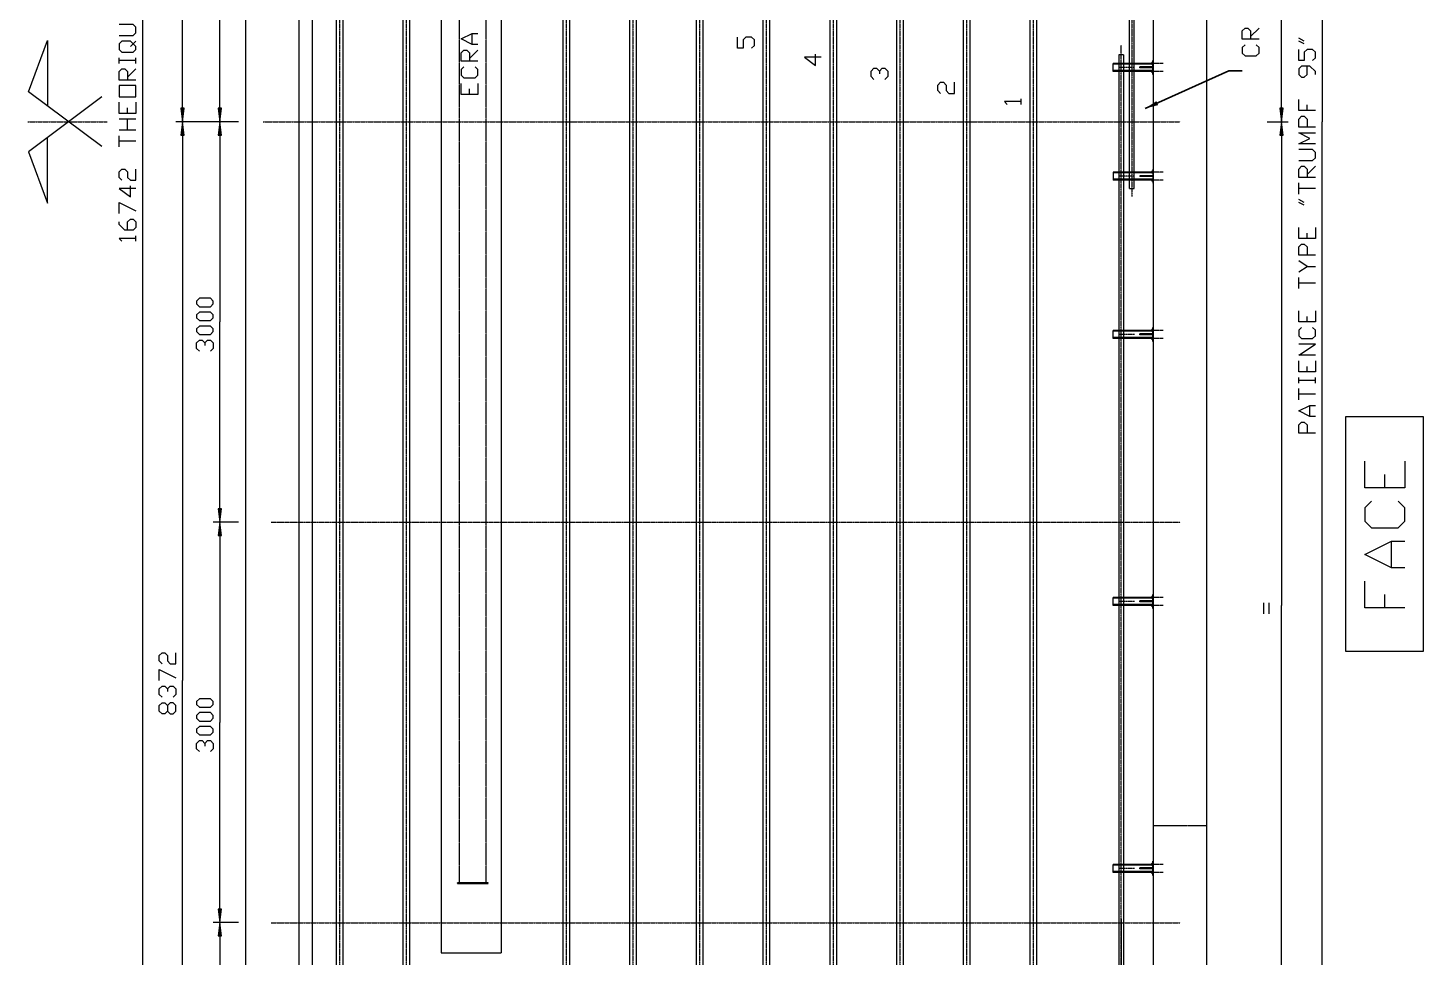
# Model space of a CAD drawing. Header units: millimetres. Extents: x 53635 to 142317, y 101101 to 147193.
# Drawn here: x 53635 to 64091, y 107464 to 114424 of the extents above; entities that cross this region are included whole.
import ezdxf

# ---------------------------------------------------------------- set-up
doc = ezdxf.new("R2010")
doc.units = ezdxf.units.MM
doc.header["$LTSCALE"] = 0.5
doc.header["$MEASUREMENT"] = 0
doc.linetypes.add('AXES2', pattern=[28.575, 19.05, -3.175, 3.175, -3.175])
doc.linetypes.add('CACHE2', pattern=[0.1875, 0.125, -0.0625])
doc.layers.get('0').update_dxf_attribs({"lineweight": 0})
for name, color, linetype, lineweight in [('AXE', 1, 'AXES2', 0), ('beton', 6, 'Continuous', 0), ('betonfin', 1, 'Continuous', 0), ('CACHE', 1, 'CACHE2', 0), ('COT', 3, 'Continuous', 0), ('FORT', 7, 'Continuous', 0)]:
    doc.layers.add(name, color=color, linetype=linetype, lineweight=lineweight)
doc.styles.add('_TCW_TXTSTY_1', font='TIMES.TTF')
doc.styles.get("Standard").update_dxf_attribs({"font": 'TXT.SHX'})
doc.linetypes.add('ISOLATION', pattern='A,0.00254,-2.54,[134,ltypeshp.shx,S=2.54,R=0,X=-2.54,Y=0],-5.08,[134,ltypeshp.shx,S=2.54,R=180,X=2.54,Y=0],-2.54', length=10.16254)
doc.dimstyles.get("Standard").update_dxf_attribs({"dimscale": 10, "dimtxt": 1.5, "dimasz": 2, "dimexe": 1, "dimexo": 1, "dimgap": 1, "dimtad": 1, "dimrnd": 0.5, "dimdsep": 46, "dimtxsty": '_TCW_TXTSTY_1', "dimcen": 0.09, "dimclrd": 3, "dimclre": 3, "dimclrt": 3, "dimadec": 0, "dimazin": 0, "dimtfac": 1, "dimtdec": 3, "dimtmove": 0, "dimatfit": 0, "dimfxl": 1, "dimfrac": 2, "dimtolj": 1, "dimtzin": 0, "dimarcsym": 0})

# ---------------------------------------------------------------- blocks, each defined once
blk = doc.blocks.new('*D63')
at = {"layer": 'COT', "linetype": 'Continuous'}
for points in [[(54794, 122093), (54781, 121993), (54807, 121993)], [(54794, 113722), (54807, 113822), (54781, 113822)]]:
    blk.add_hatch(color=3, dxfattribs=at).paths.add_polyline_path(points)
at = {"linetype": 'ByBlock', "flags": 128}
for points in [[(54640, 118032), (54619, 118053), (54619, 118095), (54640, 118116), (54661, 118116), (54681, 118095), (54681, 118053), (54702, 118032), (54744, 118032), (54744, 118116)], [(54619, 117907), (54619, 117991), (54744, 117928)], [(54640, 117782), (54619, 117803), (54619, 117845), (54640, 117866), (54661, 117866), (54681, 117845), (54681, 117824)], [(54744, 117678), (54744, 117720), (54723, 117741), (54702, 117741), (54681, 117720), (54681, 117678), (54661, 117657), (54640, 117657), (54619, 117678), (54619, 117720), (54640, 117741), (54661, 117741), (54681, 117720)]]:
    blk.add_lwpolyline(points, dxfattribs=at)
at = {"linetype": 'ByBlock'}
for points in [[(54681, 117845), (54702, 117866), (54723, 117866), (54744, 117845), (54744, 117803), (54723, 117782)], [(54681, 117678), (54702, 117657), (54723, 117657), (54744, 117678)]]:
    blk.add_lwpolyline(points, dxfattribs=at)
at = {"layer": 'COT', "color": 3, "linetype": 'Continuous'}
for p, q in [((54822, 122093), (54744, 122093)), ((55163, 113722), (54744, 113722))]:
    blk.add_line(p, q, dxfattribs=at)
at = {"layer": 'COT', "color": 3, "linetype": 'Continuous', "flags": 128}
for points in [[(54794, 122093), (54781, 121993), (54807, 121993)], [(54794, 113722), (54807, 113822), (54781, 113822)]]:
    blk.add_lwpolyline(points, close=True, dxfattribs=at)
for points in [[(54794, 121993), (54794, 121993), (54794, 121993), (54794, 117907)], [(54794, 113822), (54794, 113822), (54794, 113822), (54794, 117907)]]:
    blk.add_lwpolyline(points, dxfattribs=at)
blk = doc.blocks.new('*D64')
at = {"layer": 'COT', "linetype": 'Continuous'}
for points in [[(54494, 122093), (54481, 121993), (54507, 121993)], [(54494, 105350), (54507, 105450), (54481, 105450)]]:
    blk.add_hatch(color=3, dxfattribs=at).paths.add_polyline_path(points)
at = {"linetype": 'ByBlock', "flags": 128}
for points in [[(54444, 114576), (54444, 114492), (54319, 114492), (54319, 114576)], [(54319, 114367), (54423, 114367), (54444, 114388), (54444, 114430), (54423, 114451), (54319, 114451)], [(54444, 114263), (54444, 114284), (54403, 114326), (54340, 114326), (54319, 114305), (54319, 114263), (54340, 114242), (54423, 114242), (54444, 114263)], [(54444, 114159), (54444, 114201)], [(54444, 114034), (54319, 114034), (54319, 114097), (54340, 114117), (54361, 114117), (54382, 114097), (54382, 114034)], [(54444, 113909), (54444, 113992), (54319, 113992), (54319, 113909), (54444, 113909)], [(54444, 113867), (54444, 113784), (54319, 113784), (54319, 113867)], [(54444, 113659), (54319, 113659)], [(54444, 113576), (54319, 113576)], [(54340, 113284), (54319, 113305), (54319, 113347), (54340, 113367), (54361, 113367), (54382, 113347), (54382, 113305), (54403, 113284), (54444, 113284), (54444, 113367)], [(54444, 113222), (54319, 113222), (54403, 113159), (54403, 113242)], [(54319, 113034), (54319, 113117), (54444, 113055)], [(54382, 112909), (54382, 112972), (54403, 112992), (54423, 112992), (54444, 112972), (54444, 112930), (54423, 112909), (54361, 112909), (54319, 112951), (54319, 112972)], [(54444, 112826), (54444, 112867)]]:
    blk.add_lwpolyline(points, dxfattribs=at)
at = {"linetype": 'ByBlock'}
for points in [[(54382, 114492), (54382, 114534)], [(54403, 114284), (54444, 114326)], [(54319, 114159), (54319, 114201)], [(54444, 114180), (54319, 114180)], [(54382, 114055), (54444, 114117)], [(54382, 113784), (54382, 113826)], [(54444, 113742), (54319, 113742)], [(54382, 113659), (54382, 113742)], [(54319, 113534), (54319, 113617)], [(54444, 112847), (54319, 112847), (54340, 112826)]]:
    blk.add_lwpolyline(points, dxfattribs=at)
at = {"layer": 'COT', "color": 3, "linetype": 'Continuous'}
for p, q in [((54839, 122093), (54444, 122093)), ((54886, 105350), (54444, 105350))]:
    blk.add_line(p, q, dxfattribs=at)
at = {"layer": 'COT', "color": 3, "linetype": 'Continuous', "flags": 128}
for points in [[(54494, 122093), (54481, 121993), (54507, 121993)], [(54494, 105350), (54507, 105450), (54481, 105450)]]:
    blk.add_lwpolyline(points, close=True, dxfattribs=at)
for points in [[(54494, 121993), (54494, 121993), (54494, 121993), (54494, 105450)], [(54494, 105450), (54494, 105450), (54494, 105450), (54494, 105450)]]:
    blk.add_lwpolyline(points, dxfattribs=at)
blk = doc.blocks.new('*D65')
at = {"layer": 'COT', "linetype": 'Continuous'}
for points in [[(55074, 110722), (55061, 110622), (55087, 110622)], [(55074, 107722), (55087, 107822), (55061, 107822)]]:
    blk.add_hatch(color=3, dxfattribs=at).paths.add_polyline_path(points)
at = {"linetype": 'ByBlock', "flags": 128}
for points in [[(55024, 109357), (55024, 109378), (55003, 109399), (54920, 109399), (54899, 109378), (54899, 109357), (54920, 109336), (55003, 109336), (55024, 109357)], [(55024, 109253), (55024, 109274), (55003, 109295), (54920, 109295), (54899, 109274), (54899, 109253), (54920, 109232), (55003, 109232), (55024, 109253)], [(55024, 109149), (55024, 109170), (55003, 109190), (54920, 109190), (54899, 109170), (54899, 109149), (54920, 109128), (55003, 109128), (55024, 109149)], [(54920, 109003), (54899, 109024), (54899, 109065), (54920, 109086), (54941, 109086), (54961, 109065), (54961, 109045)]]:
    blk.add_lwpolyline(points, dxfattribs=at)
at = {"linetype": 'ByBlock'}
blk.add_lwpolyline([(54961, 109065), (54982, 109086), (55003, 109086), (55024, 109065), (55024, 109024), (55003, 109003)], dxfattribs=at)
at = {"layer": 'COT', "color": 3, "linetype": 'Continuous'}
for p, q in [((55213, 110722), (55024, 110722)), ((55213, 107722), (55024, 107722))]:
    blk.add_line(p, q, dxfattribs=at)
at = {"layer": 'COT', "color": 3, "linetype": 'Continuous', "flags": 128}
for points in [[(55074, 110722), (55061, 110622), (55087, 110622)], [(55074, 107722), (55087, 107822), (55061, 107822)]]:
    blk.add_lwpolyline(points, close=True, dxfattribs=at)
for points in [[(55074, 110622), (55074, 110622), (55074, 110622), (55074, 109222)], [(55074, 107822), (55074, 107822), (55074, 107822), (55074, 109222)]]:
    blk.add_lwpolyline(points, dxfattribs=at)
blk = doc.blocks.new('*D66')
at = {"layer": 'COT', "linetype": 'Continuous'}
for points in [[(54794, 113722), (54781, 113622), (54807, 113622)], [(54794, 105350), (54807, 105450), (54781, 105450)]]:
    blk.add_hatch(color=3, dxfattribs=at).paths.add_polyline_path(points)
at = {"linetype": 'ByBlock', "flags": 128}
for points in [[(54640, 109661), (54619, 109682), (54619, 109723), (54640, 109744), (54661, 109744), (54681, 109723), (54681, 109682), (54702, 109661), (54744, 109661), (54744, 109744)], [(54619, 109536), (54619, 109619), (54744, 109557)], [(54640, 109411), (54619, 109432), (54619, 109473), (54640, 109494), (54661, 109494), (54681, 109473), (54681, 109453)], [(54744, 109307), (54744, 109348), (54723, 109369), (54702, 109369), (54681, 109348), (54681, 109307), (54661, 109286), (54640, 109286), (54619, 109307), (54619, 109348), (54640, 109369), (54661, 109369), (54681, 109348)]]:
    blk.add_lwpolyline(points, dxfattribs=at)
at = {"linetype": 'ByBlock'}
for points in [[(54681, 109473), (54702, 109494), (54723, 109494), (54744, 109473), (54744, 109432), (54723, 109411)], [(54681, 109307), (54702, 109286), (54723, 109286), (54744, 109307)]]:
    blk.add_lwpolyline(points, dxfattribs=at)
at = {"layer": 'COT', "color": 3, "linetype": 'Continuous'}
for p, q in [((55213, 113722), (54744, 113722)), ((54836, 105350), (54744, 105350))]:
    blk.add_line(p, q, dxfattribs=at)
at = {"layer": 'COT', "color": 3, "linetype": 'Continuous', "flags": 128}
for points in [[(54794, 113722), (54781, 113622), (54807, 113622)], [(54794, 105350), (54807, 105450), (54781, 105450)]]:
    blk.add_lwpolyline(points, close=True, dxfattribs=at)
for points in [[(54794, 113622), (54794, 113622), (54794, 113622), (54794, 109536)], [(54794, 105450), (54794, 105450), (54794, 105450), (54794, 109536)]]:
    blk.add_lwpolyline(points, dxfattribs=at)
blk = doc.blocks.new('*D67')
at = {"layer": 'COT', "linetype": 'Continuous'}
for points in [[(55074, 116722), (55061, 116622), (55087, 116622)], [(55074, 113722), (55087, 113822), (55061, 113822)]]:
    blk.add_hatch(color=3, dxfattribs=at).paths.add_polyline_path(points)
at = {"linetype": 'ByBlock', "flags": 128}
for points in [[(55024, 115357), (55024, 115378), (55003, 115399), (54920, 115399), (54899, 115378), (54899, 115357), (54920, 115336), (55003, 115336), (55024, 115357)], [(55024, 115253), (55024, 115274), (55003, 115295), (54920, 115295), (54899, 115274), (54899, 115253), (54920, 115232), (55003, 115232), (55024, 115253)], [(55024, 115149), (55024, 115170), (55003, 115190), (54920, 115190), (54899, 115170), (54899, 115149), (54920, 115128), (55003, 115128), (55024, 115149)], [(54920, 115003), (54899, 115024), (54899, 115065), (54920, 115086), (54941, 115086), (54961, 115065), (54961, 115045)]]:
    blk.add_lwpolyline(points, dxfattribs=at)
at = {"linetype": 'ByBlock'}
blk.add_lwpolyline([(54961, 115065), (54982, 115086), (55003, 115086), (55024, 115065), (55024, 115024), (55003, 115003)], dxfattribs=at)
at = {"layer": 'COT', "color": 3, "linetype": 'Continuous'}
for p, q in [((55213, 116722), (55024, 116722)), ((55213, 113722), (55024, 113722))]:
    blk.add_line(p, q, dxfattribs=at)
at = {"layer": 'COT', "color": 3, "linetype": 'Continuous', "flags": 128}
for points in [[(55074, 116722), (55061, 116622), (55087, 116622)], [(55074, 113722), (55087, 113822), (55061, 113822)]]:
    blk.add_lwpolyline(points, close=True, dxfattribs=at)
for points in [[(55074, 116622), (55074, 116622), (55074, 116622), (55074, 115222)], [(55074, 113822), (55074, 113822), (55074, 113822), (55074, 115222)]]:
    blk.add_lwpolyline(points, dxfattribs=at)
blk = doc.blocks.new('*D68')
at = {"layer": 'COT', "linetype": 'Continuous'}
for points in [[(55074, 113722), (55061, 113622), (55087, 113622)], [(55074, 110722), (55087, 110822), (55061, 110822)]]:
    blk.add_hatch(color=3, dxfattribs=at).paths.add_polyline_path(points)
at = {"linetype": 'ByBlock', "flags": 128}
for points in [[(55024, 112357), (55024, 112378), (55003, 112399), (54920, 112399), (54899, 112378), (54899, 112357), (54920, 112336), (55003, 112336), (55024, 112357)], [(55024, 112253), (55024, 112274), (55003, 112295), (54920, 112295), (54899, 112274), (54899, 112253), (54920, 112232), (55003, 112232), (55024, 112253)], [(55024, 112149), (55024, 112170), (55003, 112190), (54920, 112190), (54899, 112170), (54899, 112149), (54920, 112128), (55003, 112128), (55024, 112149)], [(54920, 112003), (54899, 112024), (54899, 112065), (54920, 112086), (54941, 112086), (54961, 112065), (54961, 112045)]]:
    blk.add_lwpolyline(points, dxfattribs=at)
at = {"linetype": 'ByBlock'}
blk.add_lwpolyline([(54961, 112065), (54982, 112086), (55003, 112086), (55024, 112065), (55024, 112024), (55003, 112003)], dxfattribs=at)
at = {"layer": 'COT', "color": 3, "linetype": 'Continuous'}
for p, q in [((55213, 113722), (55024, 113722)), ((55213, 110722), (55024, 110722))]:
    blk.add_line(p, q, dxfattribs=at)
at = {"layer": 'COT', "color": 3, "linetype": 'Continuous', "flags": 128}
for points in [[(55074, 113722), (55061, 113622), (55087, 113622)], [(55074, 110722), (55087, 110822), (55061, 110822)]]:
    blk.add_lwpolyline(points, close=True, dxfattribs=at)
for points in [[(55074, 113622), (55074, 113622), (55074, 113622), (55074, 112222)], [(55074, 110822), (55074, 110822), (55074, 110822), (55074, 112222)]]:
    blk.add_lwpolyline(points, dxfattribs=at)
blk = doc.blocks.new('*D70')
at = {"layer": 'COT', "linetype": 'Continuous'}
for points in [[(55074, 107722), (55061, 107622), (55087, 107622)], [(55074, 106350), (55087, 106450), (55061, 106450)]]:
    blk.add_hatch(color=3, dxfattribs=at).paths.add_polyline_path(points)
at = {"linetype": 'ByBlock', "flags": 128}
for points in [[(55024, 106113), (54899, 106113), (54899, 106175), (54920, 106196), (54941, 106196), (54961, 106175), (54961, 106113)], [(55024, 106071), (55024, 105988), (54899, 105988), (54899, 106071)], [(55024, 105863), (54899, 105863), (54982, 105904), (54899, 105946), (55024, 105946)], [(55024, 105738), (54899, 105738), (54899, 105800), (54920, 105821), (54941, 105821), (54961, 105800), (54961, 105738)], [(55024, 105654), (55024, 105696)], [(55024, 105529), (54899, 105529), (54899, 105613)], [(55024, 105404), (54899, 105404), (55024, 105488), (54899, 105488)], [(55024, 105279), (55024, 105363), (54899, 105363), (54899, 105279), (55024, 105279)], [(54920, 105238), (54899, 105217), (54899, 105175), (54920, 105154), (55003, 105154), (55024, 105175), (55024, 105217), (55003, 105238)], [(55024, 104904), (54982, 104904), (54899, 104946), (54982, 104988), (55024, 104988)], [(55024, 104696), (55024, 104717), (55003, 104738), (54920, 104738), (54899, 104717), (54899, 104696), (54920, 104675), (55003, 104675), (55024, 104696)], [(54899, 104550), (54899, 104633), (55024, 104571)], [(54920, 104425), (54899, 104446), (54899, 104488), (54920, 104508), (54941, 104508), (54961, 104488), (54961, 104467)], [(55024, 104342), (55024, 104383)]]:
    blk.add_lwpolyline(points, dxfattribs=at)
at = {"linetype": 'ByBlock'}
for points in [[(54961, 106133), (55024, 106196)], [(54961, 105988), (54961, 106029)], [(54961, 105758), (55024, 105821)], [(54899, 105654), (54899, 105696)], [(55024, 105675), (54899, 105675)], [(54961, 105529), (54961, 105571)], [(54982, 104904), (54982, 104988)], [(54961, 104488), (54982, 104508), (55003, 104508), (55024, 104488), (55024, 104446), (55003, 104425)], [(55024, 104363), (54899, 104363), (54920, 104342)]]:
    blk.add_lwpolyline(points, dxfattribs=at)
at = {"layer": 'COT', "color": 3, "linetype": 'Continuous'}
for p, q in [((55163, 107722), (55024, 107722)), ((55163, 106350), (55024, 106350))]:
    blk.add_line(p, q, dxfattribs=at)
at = {"layer": 'COT', "color": 3, "linetype": 'Continuous', "flags": 128}
for points in [[(55074, 107722), (55061, 107622), (55087, 107622)], [(55074, 106350), (55087, 106450), (55061, 106450)]]:
    blk.add_lwpolyline(points, close=True, dxfattribs=at)
for points in [[(55074, 107622), (55074, 106450), (55074, 106450), (55074, 106400)], [(55074, 104342), (55074, 106238), (55074, 106350), (55074, 106400)]]:
    blk.add_lwpolyline(points, dxfattribs=at)
blk = doc.blocks.new('*D71')
at = {"layer": 'COT', "linetype": 'Continuous', "ltscale": 2}
for points in [[(63334, 120972), (63321, 120872), (63347, 120872)], [(63334, 106472), (63347, 106572), (63321, 106572)]]:
    blk.add_hatch(color=3, dxfattribs=at).paths.add_polyline_path(points)
at = {"linetype": 'ByBlock', "flags": 128}
for points in [[(63243, 115930), (63243, 115992), (63222, 116013), (63201, 115992), (63201, 115951), (63222, 115930), (63263, 115930), (63284, 115951), (63284, 115992)], [(63159, 115722), (63263, 115722), (63284, 115742), (63263, 115763)], [(63201, 115805), (63284, 115805)], [(63284, 115617), (63284, 115576), (63263, 115555), (63222, 115555), (63201, 115576), (63201, 115617), (63222, 115638), (63243, 115617), (63243, 115555)], [(63284, 115430), (63159, 115430), (63243, 115472), (63159, 115513), (63284, 115513)], [(63263, 115180), (63284, 115201), (63284, 115242), (63263, 115263), (63222, 115263), (63201, 115242), (63201, 115180), (63159, 115180), (63159, 115263)], [(63284, 115138), (63263, 115138)], [(63284, 115076), (63159, 115076), (63243, 115013), (63243, 115097)], [(63284, 114930), (63284, 114972)], [(63305, 114638), (63326, 114659), (63326, 114701), (63305, 114722), (63222, 114722), (63201, 114701), (63201, 114659), (63222, 114638), (63263, 114638), (63284, 114659), (63284, 114722)], [(63263, 114763), (63243, 114763)], [(63159, 114513), (63284, 114513), (63284, 114597)], [(63201, 114305), (63159, 114326)], [(63263, 114180), (63284, 114201), (63284, 114242), (63263, 114263), (63222, 114263), (63201, 114242), (63201, 114180), (63159, 114180), (63159, 114263)], [(63284, 114076), (63284, 114097), (63243, 114138), (63180, 114138), (63159, 114117), (63159, 114076), (63180, 114055), (63201, 114055), (63222, 114076), (63222, 114138)], [(63284, 113805), (63159, 113805), (63159, 113888)], [(63284, 113680), (63159, 113680), (63159, 113742), (63180, 113763), (63201, 113763), (63222, 113742), (63222, 113680)], [(63284, 113555), (63159, 113555), (63243, 113597), (63159, 113638), (63284, 113638)], [(63159, 113430), (63263, 113430), (63284, 113451), (63284, 113492), (63263, 113513), (63159, 113513)], [(63284, 113305), (63159, 113305), (63159, 113367), (63180, 113388), (63201, 113388), (63222, 113367), (63222, 113305)], [(63284, 113222), (63159, 113222)], [(63201, 113097), (63159, 113117)], [(63284, 112930), (63284, 112847), (63159, 112847), (63159, 112930)], [(63284, 112722), (63159, 112722), (63159, 112784), (63180, 112805), (63201, 112805), (63222, 112784), (63222, 112722)], [(63159, 112597), (63222, 112638), (63284, 112638)], [(63284, 112513), (63159, 112513)], [(63284, 112305), (63284, 112222), (63159, 112222), (63159, 112305)], [(63180, 112180), (63159, 112159), (63159, 112117), (63180, 112097), (63263, 112097), (63284, 112117), (63284, 112159), (63263, 112180)], [(63284, 111972), (63159, 111972), (63284, 112055), (63159, 112055)], [(63284, 111930), (63284, 111847), (63159, 111847), (63159, 111930)], [(63284, 111763), (63284, 111805)], [(63284, 111680), (63159, 111680)], [(63284, 111513), (63243, 111513), (63159, 111555), (63243, 111597), (63284, 111597)], [(63284, 111388), (63159, 111388), (63159, 111451), (63180, 111472), (63201, 111472), (63222, 111451), (63222, 111388)]]:
    blk.add_lwpolyline(points, dxfattribs=at)
at = {"linetype": 'ByBlock'}
for points in [[(63243, 115805), (63201, 115847), (63201, 115867), (63222, 115888)], [(63201, 115680), (63201, 115763)], [(63180, 115576), (63159, 115617)], [(63284, 114951), (63159, 114951), (63180, 114930)], [(63222, 114763), (63201, 114763)], [(63201, 114326), (63159, 114347)], [(63222, 113805), (63222, 113847)], [(63222, 113326), (63284, 113388)], [(63159, 113180), (63159, 113263)], [(63201, 113117), (63159, 113138)], [(63222, 112847), (63222, 112888)], [(63222, 112638), (63159, 112680)], [(63159, 112472), (63159, 112555)], [(63222, 112222), (63222, 112263)], [(63222, 111847), (63222, 111888)], [(63159, 111763), (63159, 111805)], [(63284, 111784), (63159, 111784)], [(63159, 111638), (63159, 111722)], [(63243, 111513), (63243, 111597)]]:
    blk.add_lwpolyline(points, dxfattribs=at)
at = {"layer": 'COT', "color": 3, "linetype": 'Continuous', "ltscale": 2}
for p, q in [((61985, 120972), (63384, 120972)), ((61904, 106472), (63384, 106472))]:
    blk.add_line(p, q, dxfattribs=at)
at = {"layer": 'COT', "color": 3, "linetype": 'Continuous', "ltscale": 2, "flags": 128}
for points in [[(63334, 120972), (63321, 120872), (63347, 120872)], [(63334, 106472), (63347, 106572), (63321, 106572)]]:
    blk.add_lwpolyline(points, close=True, dxfattribs=at)
for points in [[(63334, 120872), (63334, 120872), (63334, 120872), (63334, 113722)], [(63334, 106572), (63334, 106572), (63334, 106572), (63334, 113722)]]:
    blk.add_lwpolyline(points, dxfattribs=at)
blk = doc.blocks.new('*D72')
at = {"layer": 'COT', "linetype": 'Continuous', "ltscale": 2}
for points in [[(63031, 113722), (63018, 113622), (63044, 113622)], [(63031, 106472), (63044, 106572), (63018, 106572)]]:
    blk.add_hatch(color=3, dxfattribs=at).paths.add_polyline_path(points)
at = {"linetype": 'ByBlock', "flags": 128}
blk.add_lwpolyline([(62897, 110034), (62897, 110117)], dxfattribs=at)
at = {"linetype": 'ByBlock'}
blk.add_lwpolyline([(62939, 110034), (62939, 110117)], dxfattribs=at)
at = {"layer": 'COT', "color": 3, "linetype": 'Continuous', "ltscale": 2}
for p, q in [((62924, 113722), (63081, 113722)), ((62949, 106472), (63081, 106472))]:
    blk.add_line(p, q, dxfattribs=at)
at = {"layer": 'COT', "color": 3, "linetype": 'Continuous', "ltscale": 2, "flags": 128}
for points in [[(63031, 113722), (63018, 113622), (63044, 113622)], [(63031, 106472), (63044, 106572), (63018, 106572)]]:
    blk.add_lwpolyline(points, close=True, dxfattribs=at)
for points in [[(63031, 113622), (63031, 113622), (63031, 113622), (63031, 110097)], [(63031, 106572), (63031, 106572), (63031, 106572), (63031, 110097)]]:
    blk.add_lwpolyline(points, dxfattribs=at)
blk = doc.blocks.new('*D73')
at = {"layer": 'COT', "linetype": 'Continuous', "ltscale": 2}
for points in [[(63031, 120972), (63018, 120872), (63044, 120872)], [(63031, 113722), (63044, 113822), (63018, 113822)]]:
    blk.add_hatch(color=3, dxfattribs=at).paths.add_polyline_path(points)
at = {"linetype": 'ByBlock', "flags": 128}
blk.add_lwpolyline([(62897, 117284), (62897, 117367)], dxfattribs=at)
at = {"linetype": 'ByBlock'}
blk.add_lwpolyline([(62939, 117284), (62939, 117367)], dxfattribs=at)
at = {"layer": 'COT', "color": 3, "linetype": 'Continuous', "ltscale": 2}
for p, q in [((62949, 120972), (63081, 120972)), ((62924, 113722), (63081, 113722))]:
    blk.add_line(p, q, dxfattribs=at)
at = {"layer": 'COT', "color": 3, "linetype": 'Continuous', "ltscale": 2, "flags": 128}
for points in [[(63031, 120972), (63018, 120872), (63044, 120872)], [(63031, 113722), (63044, 113822), (63018, 113822)]]:
    blk.add_lwpolyline(points, close=True, dxfattribs=at)
for points in [[(63031, 120872), (63031, 120872), (63031, 120872), (63031, 117347)], [(63031, 113822), (63031, 113822), (63031, 113822), (63031, 117347)]]:
    blk.add_lwpolyline(points, dxfattribs=at)

msp = doc.modelspace()

# ---------------------------------------------------------------- linework, layer by layer
at = {"color": 1, "linetype": 'ISOLATION', "ltscale": 0.4}
msp.add_line((61828.07, 107751.66), (61828.07, 106471.58), dxfattribs=at)
at = {"linetype": 'ByBlock', "flags": 128}
for points in [[(62861.64, 114340.24), (62736.64, 114340.24), (62736.64, 114402.74), (62757.47, 114423.58), (62778.31, 114423.58), (62799.14, 114402.74), (62799.14, 114340.24)], [(57006.62, 114300.24), (56964.95, 114300.24), (56881.62, 114341.9), (56964.95, 114383.57), (57006.62, 114383.57)], [(59058.44, 114272.54), (59079.27, 114293.38), (59079.27, 114335.04), (59058.44, 114355.88), (59016.77, 114355.88), (58995.94, 114335.04), (58995.94, 114272.54), (58954.27, 114272.54), (58954.27, 114355.88)], [(62757.47, 114298.58), (62736.64, 114277.74), (62736.64, 114236.08), (62757.47, 114215.24), (62840.81, 114215.24), (62861.64, 114236.08), (62861.64, 114277.74), (62840.81, 114298.58)], [(57006.62, 114175.24), (56881.62, 114175.24), (56881.62, 114237.74), (56902.45, 114258.57), (56923.29, 114258.57), (56944.12, 114237.74), (56944.12, 114175.24)], [(59579.27, 114206.51), (59454.27, 114206.51), (59537.6, 114144.01), (59537.6, 114227.34)], [(56902.45, 114133.57), (56881.62, 114112.74), (56881.62, 114071.07), (56902.45, 114050.24), (56985.79, 114050.24), (57006.62, 114071.07), (57006.62, 114112.74), (56985.79, 114133.57)], [(59975.1, 114038.84), (59954.27, 114059.67), (59954.27, 114101.34), (59975.1, 114122.17), (59995.94, 114122.17), (60016.77, 114101.34), (60016.77, 114080.51)], [(57006.62, 114008.57), (57006.62, 113925.24), (56881.62, 113925.24), (56881.62, 114008.57)], [(60475.1, 113933.67), (60454.27, 113954.51), (60454.27, 113996.17), (60475.1, 114017.01), (60495.94, 114017.01), (60516.77, 113996.17), (60516.77, 113954.51), (60537.6, 113933.67), (60579.27, 113933.67), (60579.27, 114017.01)], [(61079.27, 113851.88), (61079.27, 113893.54)], [(63953.8, 111179.09), (63953.8, 110979.09), (63653.8, 110979.09), (63653.8, 111179.09)], [(63703.8, 110879.09), (63653.8, 110829.09), (63653.8, 110729.09), (63703.8, 110679.09), (63903.8, 110679.09), (63953.8, 110729.09), (63953.8, 110829.09), (63903.8, 110879.09)], [(63953.8, 110379.09), (63853.8, 110379.09), (63653.8, 110479.09), (63853.8, 110579.09), (63953.8, 110579.09)], [(63953.8, 110079.09), (63653.8, 110079.09), (63653.8, 110279.09)]]:
    msp.add_lwpolyline(points, dxfattribs=at)
at = {"linetype": 'ByBlock'}
for points in [[(62799.14, 114361.08), (62861.64, 114423.58)], [(56964.95, 114300.24), (56964.95, 114383.57)], [(56944.12, 114196.07), (57006.62, 114258.57)], [(60016.77, 114101.34), (60037.6, 114122.17), (60058.44, 114122.17), (60079.27, 114101.34), (60079.27, 114059.67), (60058.44, 114038.84)], [(56944.12, 113925.24), (56944.12, 113966.9)], [(61079.27, 113872.71), (60954.27, 113872.71), (60975.1, 113851.88)], [(63803.8, 110979.09), (63803.8, 111079.09)], [(63853.8, 110379.09), (63853.8, 110579.09)], [(63803.8, 110079.09), (63803.8, 110179.09)]]:
    msp.add_lwpolyline(points, dxfattribs=at)
at = {"layer": 'AXE'}
for p, q in [((55969, 120901.25), (55969, 106644.35)), ((56469, 120901.25), (56469, 106644.35)), ((57669, 120901.25), (57669, 106644.35)), ((58169, 120901.25), (58169, 106644.35)), ((58669, 120901.25), (58669, 106644.35)), ((59169, 120901.25), (59169, 106644.35)), ((59669, 120901.25), (59669, 106644.35)), ((60169, 120901.25), (60169, 106644.35)), ((60669, 120901.25), (60669, 106644.35)), ((61169, 120901.25), (61169, 106644.35)), ((53634.8, 113721.59), (54228.79, 113721.59)), ((55398.76, 113721.59), (62271.41, 113721.59)), ((55457.6, 110721.59), (62271.41, 110721.59)), ((55457.6, 107721.59), (62271.41, 107721.59))]:
    msp.add_line(p, q, dxfattribs=at)
at = {"layer": 'AXE', "color": 1, "linetype": 'AXES2'}
for p, q in [((61909, 120958.63), (61909.01, 113162.1)), ((61829.06, 106734.39), (61829.04, 114294.01)), ((61927.91, 114128.68), (61812.67, 114128.68)), ((62144.4, 114158.68), (62057.57, 114158.68)), ((62144.4, 114098.68), (62057.57, 114098.68)), ((61927.91, 113314.49), (61812.67, 113314.49)), ((62144.4, 113344.49), (62057.57, 113344.49)), ((62144.4, 113284.49), (62057.57, 113284.49)), ((61927.91, 112128.68), (61812.67, 112128.68)), ((62144.4, 112158.68), (62057.57, 112158.68)), ((62144.4, 112098.68), (62057.57, 112098.68)), ((61927.91, 110128.68), (61812.67, 110128.68)), ((62144.4, 110158.68), (62057.57, 110158.68)), ((62144.4, 110098.68), (62057.57, 110098.68)), ((61927.91, 108128.68), (61812.67, 108128.68)), ((62144.4, 108158.68), (62057.57, 108158.68)), ((62144.4, 108098.68), (62057.57, 108098.68))]:
    msp.add_line(p, q, dxfattribs=at)
at = {"layer": 'beton'}
for p, q in [((55269, 105348.4), (55269, 122443.02)), ((62469, 122443.02), (62469, 105050.15)), ((55669, 105350.15), (55669, 122093.02)), ((62069, 122093.02), (62069, 105350.15))]:
    msp.add_line(p, q, dxfattribs=at)
at = {"layer": 'betonfin'}
msp.add_line((55769, 105350.15), (55769, 122093.02), dxfattribs=at)
at = {"layer": 'CACHE'}
for p, q in [((56869, 108022.09), (56869, 119421.09)), ((57069, 108022.09), (57069, 119421.09)), ((62469, 108446.02), (62069, 108446.02)), ((56854, 108016.59), (56854, 108021.59)), ((56854.5, 108022.09), (57083.5, 108022.09)), ((57084, 108016.59), (57084, 108021.59)), ((56854.5, 108016.09), (57083.5, 108016.09))]:
    msp.add_line(p, q, dxfattribs=at)
for centre, start, end in [((56854.5, 108021.59), 90, 180), ((57083.5, 108021.59), 0, 90), ((56854.5, 108016.59), 180, 270), ((57083.5, 108016.59), -90, 0)]:
    msp.add_arc(centre, 0.5, start, end, dxfattribs=at)
at = {"layer": 'COT', "color": 6, "ltscale": 2}
for p, q in [((53640.26, 113946.06), (53782.83, 114330.42)), ((53782.83, 114330.42), (53782.83, 113839.45)), ((54188.94, 113535.78), (53640.26, 113946.06)), ((54188.94, 113907.39), (53640.26, 113497.12)), ((53782.83, 113112.75), (53782.83, 113603.72)), ((53640.26, 113497.12), (53782.83, 113112.75))]:
    msp.add_line(p, q, dxfattribs=at)
at = {"layer": 'COT'}
msp.add_lwpolyline([(63513.31, 109753.34), (63513.31, 111514.16), (64091.5, 111514.16), (64091.5, 109753.34)], close=True, dxfattribs=at)
at = {"layer": 'FORT'}
for p, q in [((61891.51, 113221.59), (61891.51, 120971.58)), ((61926.51, 113221.59), (61926.51, 120971.58)), ((55944, 120721.59), (55944, 106721.59)), ((55994, 120721.59), (55994, 106721.59)), ((56444, 120721.59), (56444, 106721.59)), ((56494, 120721.59), (56494, 106721.59)), ((57644, 120721.59), (57644, 106721.59)), ((57694, 120721.59), (57694, 106721.59)), ((58144, 120721.59), (58144, 106721.59)), ((58194, 120721.59), (58194, 106721.59)), ((58644, 120721.59), (58644, 106721.59)), ((58694, 120721.59), (58694, 106721.59)), ((59144, 120721.59), (59144, 106721.59)), ((59194, 120721.59), (59194, 106721.59)), ((59644, 120721.59), (59644, 106721.59)), ((59694, 120721.59), (59694, 106721.59)), ((60144, 120721.59), (60144, 106721.59)), ((60194, 120721.59), (60194, 106721.59)), ((60644, 120721.59), (60644, 106721.59)), ((60694, 120721.59), (60694, 106721.59)), ((61144, 120721.59), (61144, 106721.59)), ((61194, 120721.59), (61194, 106721.59)), ((56732, 119946.59), (56732, 107496.59)), ((57182, 119946.59), (57182, 107496.59)), ((61811.54, 114221.59), (61810.57, 106471.58)), ((61846.54, 114221.59), (61811.54, 114221.59)), ((61846.54, 114221.59), (61845.57, 106471.58)), ((61769, 114098.68), (61769, 114158.68)), ((62065, 114158.68), (61769, 114158.68)), ((62065, 114152.68), (61769, 114152.68)), ((62065, 114104.68), (61769, 114104.68)), ((62065, 114098.68), (61769, 114098.68)), ((62065, 114131.68), (61969, 114131.68)), ((61969, 114125.68), (61969, 114131.68)), ((62065, 114125.68), (61969, 114125.68)), ((62065, 114076.18), (62065, 114181.18)), ((62069, 114181.18), (62065, 114181.18)), ((62069, 114076.18), (62065, 114076.18)), ((62069, 113366.99), (62065, 113366.99)), ((62065, 113366.99), (62065, 113261.99)), ((62065, 113344.49), (61769, 113344.49)), ((61769, 113344.49), (61769, 113284.49)), ((62065, 113338.49), (61769, 113338.49)), ((62065, 113290.49), (61769, 113290.49)), ((62065, 113284.49), (61769, 113284.49)), ((61969, 113317.49), (61969, 113311.49)), ((62065, 113317.49), (61969, 113317.49)), ((62065, 113311.49), (61969, 113311.49)), ((62069, 113261.99), (62065, 113261.99)), ((61891.51, 113221.59), (61926.51, 113221.59)), ((62065, 112158.68), (61769, 112158.68)), ((61769, 112098.68), (61769, 112158.68)), ((62065, 112152.68), (61769, 112152.68)), ((62065, 112104.68), (61769, 112104.68)), ((62065, 112098.68), (61769, 112098.68)), ((61969, 112125.68), (61969, 112131.68)), ((62065, 112131.68), (61969, 112131.68)), ((62065, 112125.68), (61969, 112125.68)), ((62069, 112181.18), (62065, 112181.18)), ((62065, 112076.18), (62065, 112181.18)), ((62069, 112076.18), (62065, 112076.18)), ((61769, 110098.68), (61769, 110158.68)), ((62065, 110158.68), (61769, 110158.68)), ((62065, 110152.68), (61769, 110152.68)), ((62065, 110131.68), (61969, 110131.68)), ((61969, 110125.68), (61969, 110131.68)), ((62065, 110125.68), (61969, 110125.68)), ((62065, 110076.18), (62065, 110181.18)), ((62069, 110181.18), (62065, 110181.18)), ((62065, 110104.68), (61769, 110104.68)), ((62065, 110098.68), (61769, 110098.68)), ((62069, 110076.18), (62065, 110076.18)), ((62065, 108158.68), (61769, 108158.68)), ((61769, 108098.68), (61769, 108158.68)), ((62065, 108152.68), (61769, 108152.68)), ((61969, 108125.68), (61969, 108131.68)), ((62065, 108131.68), (61969, 108131.68)), ((62065, 108125.68), (61969, 108125.68)), ((62069, 108181.18), (62065, 108181.18)), ((62065, 108076.18), (62065, 108181.18)), ((62065, 108104.68), (61769, 108104.68)), ((62065, 108098.68), (61769, 108098.68)), ((62069, 108076.18), (62065, 108076.18)), ((56732, 107496.59), (57182, 107496.59))]:
    msp.add_line(p, q, dxfattribs=at)
at = {"layer": 'FORT', "color": 0, "linetype": 'ByBlock'}
for p, q in [((62059.5, 114153.05), (62059.5, 114164.31)), ((62059.5, 114093.05), (62059.5, 114104.31)), ((62064.4, 114166.19), (62059.94, 114166.19)), ((62064.4, 114162.43), (62059.94, 114162.43)), ((62064.4, 114154.93), (62059.94, 114154.93)), ((62064.4, 114151.17), (62059.94, 114151.17)), ((62064.4, 114106.19), (62059.94, 114106.19)), ((62064.4, 114102.43), (62059.94, 114102.43)), ((62064.4, 114094.93), (62059.94, 114094.93)), ((62064.4, 114091.17), (62059.94, 114091.17)), ((62064.4, 114151.17), (62064.4, 114166.19)), ((62065, 114164.38), (62064.4, 114164.38)), ((62065, 114152.98), (62064.4, 114152.98)), ((62064.4, 114091.17), (62064.4, 114106.19)), ((62065, 114104.38), (62064.4, 114104.38)), ((62065, 114092.98), (62064.4, 114092.98)), ((62064.4, 113352), (62059.94, 113352)), ((62064.4, 113352), (62064.4, 113336.98)), ((62059.5, 113350.12), (62059.5, 113338.86)), ((62059.5, 113290.12), (62059.5, 113278.86)), ((62064.4, 113348.24), (62059.94, 113348.24)), ((62064.4, 113340.74), (62059.94, 113340.74)), ((62064.4, 113336.98), (62059.94, 113336.98)), ((62064.4, 113292), (62059.94, 113292)), ((62064.4, 113288.24), (62059.94, 113288.24)), ((62064.4, 113280.74), (62059.94, 113280.74)), ((62064.4, 113276.98), (62059.94, 113276.98)), ((62065, 113350.19), (62064.4, 113350.19)), ((62065, 113338.79), (62064.4, 113338.79)), ((62064.4, 113292), (62064.4, 113276.98)), ((62065, 113290.19), (62064.4, 113290.19)), ((62065, 113278.79), (62064.4, 113278.79)), ((62059.5, 112153.05), (62059.5, 112164.31)), ((62059.5, 112093.05), (62059.5, 112104.31)), ((62064.4, 112166.19), (62059.94, 112166.19)), ((62064.4, 112162.43), (62059.94, 112162.43)), ((62064.4, 112154.93), (62059.94, 112154.93)), ((62064.4, 112151.17), (62059.94, 112151.17)), ((62064.4, 112106.19), (62059.94, 112106.19)), ((62064.4, 112102.43), (62059.94, 112102.43)), ((62064.4, 112151.17), (62064.4, 112166.19)), ((62065, 112164.38), (62064.4, 112164.38)), ((62065, 112152.98), (62064.4, 112152.98)), ((62064.4, 112091.17), (62064.4, 112106.19)), ((62065, 112104.38), (62064.4, 112104.38)), ((62064.4, 112094.93), (62059.94, 112094.93)), ((62064.4, 112091.17), (62059.94, 112091.17)), ((62065, 112092.98), (62064.4, 112092.98)), ((62059.5, 110153.05), (62059.5, 110164.31)), ((62064.4, 110166.19), (62059.94, 110166.19)), ((62064.4, 110162.43), (62059.94, 110162.43)), ((62064.4, 110154.93), (62059.94, 110154.93)), ((62064.4, 110151.17), (62059.94, 110151.17)), ((62064.4, 110151.17), (62064.4, 110166.19)), ((62065, 110164.38), (62064.4, 110164.38)), ((62065, 110152.98), (62064.4, 110152.98)), ((62059.5, 110093.05), (62059.5, 110104.31)), ((62064.4, 110106.19), (62059.94, 110106.19)), ((62064.4, 110102.43), (62059.94, 110102.43)), ((62064.4, 110094.93), (62059.94, 110094.93)), ((62064.4, 110091.17), (62059.94, 110091.17)), ((62064.4, 110091.17), (62064.4, 110106.19)), ((62065, 110104.38), (62064.4, 110104.38)), ((62065, 110092.98), (62064.4, 110092.98)), ((62059.5, 108153.05), (62059.5, 108164.31)), ((62064.4, 108166.19), (62059.94, 108166.19)), ((62064.4, 108162.43), (62059.94, 108162.43)), ((62064.4, 108154.93), (62059.94, 108154.93)), ((62064.4, 108151.17), (62059.94, 108151.17)), ((62064.4, 108151.17), (62064.4, 108166.19)), ((62065, 108164.38), (62064.4, 108164.38)), ((62065, 108152.98), (62064.4, 108152.98)), ((62059.5, 108093.05), (62059.5, 108104.31)), ((62064.4, 108106.19), (62059.94, 108106.19)), ((62064.4, 108102.43), (62059.94, 108102.43)), ((62064.4, 108094.93), (62059.94, 108094.93)), ((62064.4, 108091.17), (62059.94, 108091.17)), ((62064.4, 108091.17), (62064.4, 108106.19)), ((62065, 108104.38), (62064.4, 108104.38)), ((62065, 108092.98), (62064.4, 108092.98))]:
    msp.add_line(p, q, dxfattribs=at)
for centre, radius, start, end in [((62063.67, 114164.31), 4.18, 153.296949, 206.702767), ((62075.54, 114158.68), 16.04, 166.464667, 193.535049), ((62063.67, 114153.05), 4.18, 153.296949, 206.702767), ((62063.67, 114104.31), 4.18, 153.296949, 206.702767), ((62075.54, 114098.68), 16.04, 166.464667, 193.535049), ((62063.67, 114093.05), 4.18, 153.296949, 206.702767), ((62063.67, 113350.12), 4.18, 153.297233, 206.703051), ((62075.54, 113344.49), 16.04, 166.464951, 193.535333), ((62063.67, 113338.86), 4.18, 153.297233, 206.703051), ((62063.67, 113290.12), 4.18, 153.297233, 206.703051), ((62075.54, 113284.49), 16.04, 166.464951, 193.535333), ((62063.67, 113278.86), 4.18, 153.297233, 206.703051), ((62063.67, 112164.31), 4.18, 153.296949, 206.702767), ((62075.54, 112158.68), 16.04, 166.464667, 193.535049), ((62063.67, 112153.05), 4.18, 153.296949, 206.702767), ((62063.67, 112104.31), 4.18, 153.296949, 206.702767), ((62075.54, 112098.68), 16.04, 166.464667, 193.535049), ((62063.67, 112093.05), 4.18, 153.296949, 206.702767), ((62063.67, 110164.31), 4.18, 153.296949, 206.702767), ((62075.54, 110158.68), 16.04, 166.464667, 193.535049), ((62063.67, 110153.05), 4.18, 153.296949, 206.702767), ((62063.67, 110104.31), 4.18, 153.296949, 206.702767), ((62075.54, 110098.68), 16.04, 166.464667, 193.535049), ((62063.67, 110093.05), 4.18, 153.296949, 206.702767), ((62063.67, 108164.31), 4.18, 153.296949, 206.702767), ((62075.54, 108158.68), 16.04, 166.464667, 193.535049), ((62063.67, 108153.05), 4.18, 153.296949, 206.702767), ((62063.67, 108104.31), 4.18, 153.296949, 206.702767), ((62075.54, 108098.68), 16.04, 166.464667, 193.535049), ((62063.67, 108093.05), 4.18, 153.296949, 206.702767)]:
    msp.add_arc(centre, radius, start, end, dxfattribs=at)

# ---------------------------------------------------------------- dimensions: what is measured, and where the dimension line sits
at = {"layer": 'COT', "linetype": 'Continuous'}
dim = msp.add_linear_dim(base=(54494.24, 105350.15), p1=(54889.09, 122093.02), p2=(54935.96, 105350.15), angle=90, text='16742 THEORIQUE', dimstyle='Standard', override={"dimscale": 50, "dimtxt": 2.5, "dimdec": 0, "dimtxsty": 'Standard', "dimtdec": 0}, dxfattribs=at)
dim.commit()
dim.dimension.update_dxf_attribs({"geometry": '*D64', "text_midpoint": (54494.24, 113721.59), "dimtype": 160})
for base, p1, p2, picture, middle in [((54793.98, 122093.02), (55212.58, 113721.59), (54871.73, 122093.02), '*D63', (54681.48, 117907.3)), ((54793.98, 105350.15), (55262.58, 113721.59), (54885.96, 105350.15), '*D66', (54681.48, 109535.87))]:
    dim = msp.add_linear_dim(base=base, p1=p1, p2=p2, angle=90, dimstyle='Standard', override={"dimscale": 50, "dimtxt": 2.5, "dimdec": 0, "dimtxsty": 'Standard', "dimtdec": 0}, dxfattribs=at)
    dim.commit()
    dim.dimension.update_dxf_attribs({"geometry": picture, "text_midpoint": middle})
at = {"layer": 'COT', "linetype": 'Continuous', "ltscale": 2}
for base, p1, p2, angle, text, picture, middle in [((63334.26, 106471.58), (61934.87, 120971.58), (61853.93, 106471.58), 90, 'PATIENCE TYPE "TRUMPF 95" Lg: 14,5 Métre', '*D71', (63221.76, 113721.58)), ((63030.5, 113721.59), (62899.19, 120971.59), (62873.53, 113721.59), 270, '=', '*D73', (62918, 117346.59)), ((63030.5, 113721.59), (62899.19, 106471.58), (62873.53, 113721.59), 90, '=', '*D72', (62918, 110096.58))]:
    dim = msp.add_linear_dim(base=base, p1=p1, p2=p2, angle=angle, text=text, dimstyle='Standard', override={"dimscale": 50, "dimtxt": 2.5, "dimdec": 0, "dimtxsty": 'Standard', "dimtdec": 0}, dxfattribs=at)
    dim.commit()
    dim.dimension.update_dxf_attribs({"geometry": picture, "text_midpoint": middle})
at = {"layer": 'COT', "linetype": 'Continuous'}
for p1, p2, picture, middle in [((55262.58, 113721.59), (55262.58, 116721.59), '*D67', (54961.48, 115221.59)), ((55262.58, 110721.59), (55262.58, 113721.59), '*D68', (54961.48, 112221.59)), ((55262.58, 107721.59), (55262.58, 110721.59), '*D65', (54961.48, 109221.59))]:
    dim = msp.add_aligned_dim(p1=p1, p2=p2, distance=188.6, dimstyle='Standard', override={"dimscale": 50, "dimtxt": 2.5, "dimdec": 0, "dimtxsty": 'Standard', "dimtdec": 0}, dxfattribs=at)
    dim.commit()
    dim.dimension.update_dxf_attribs({"geometry": picture, "text_midpoint": middle})
dim = msp.add_linear_dim(base=(55073.98, 106350.15), p1=(55212.58, 107721.59), p2=(55212.58, 106350.15), angle=270, text='1370 A CONFIRMER', dimstyle='Standard', override={"dimscale": 50, "dimtxt": 2.5, "dimdec": 0, "dimtxsty": 'Standard', "dimtdec": 0}, dxfattribs=at)
dim.commit()
dim.dimension.update_dxf_attribs({"geometry": '*D70', "text_midpoint": (54961.48, 105289.74)})

# ---------------------------------------------------------------- leaders
at = {"layer": 'COT', "linetype": 'Continuous', "ltscale": 2, "annotation_type": 0, "has_hookline": 1, "hookline_direction": 0}
msp.add_leader([(62008.16, 113820.23), (62636.64, 114102.74), (62736.64, 114102.74)], dimstyle='Standard', override={"dimscale": 50, "dimtxt": 2.5, "dimtad": 0, "dimdec": 0, "dimtxsty": 'Standard', "dimtdec": 0}, dxfattribs=at)

doc.saveas('drawing.dxf')
